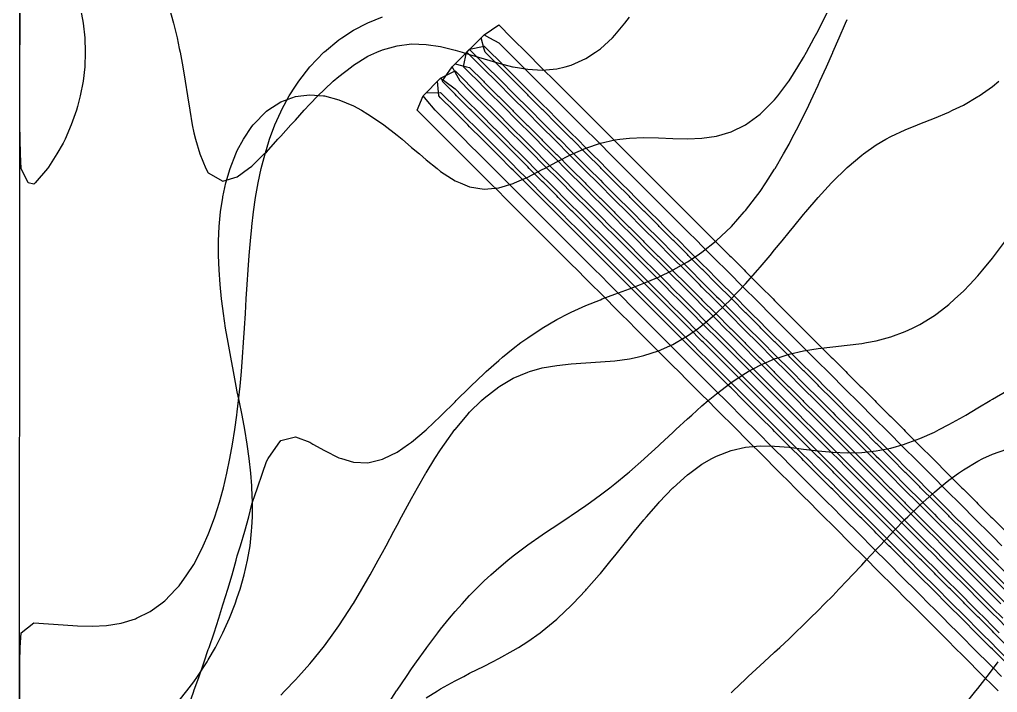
# Model space of a CAD drawing. Header units: metres. Extents: x 350990 to 353010, y 7454990 to 7457010.
# Drawn here: x 350990 to 351663, y 7456309 to 7456773 of the extents above; entities that cross this region are included whole.
import ezdxf

# ---------------------------------------------------------------- set-up
doc = ezdxf.new("R2010")
doc.units = ezdxf.units.M

msp = doc.modelspace()

# ---------------------------------------------------------------- linework, layer by layer
at = {"layer": 'DAC_RL1000'}
msp.add_polyline3d([(351665.804, 7456370, 1000), (351660, 7456375.804, 1000), (351655.804, 7456380, 1000), (351650, 7456385.804, 1000), (351645.804, 7456390, 1000), (351640, 7456395.804, 1000), (351635.804, 7456400, 1000), (351630, 7456405.804, 1000), (351625.804, 7456410, 1000), (351620, 7456415.804, 1000), (351615.804, 7456420, 1000), (351610, 7456425.804, 1000), (351605.804, 7456430, 1000), (351600, 7456435.804, 1000), (351595.804, 7456440, 1000), (351590, 7456445.804, 1000), (351585.804, 7456450, 1000), (351580, 7456455.804, 1000), (351575.804, 7456460, 1000), (351570, 7456465.804, 1000), (351565.804, 7456470, 1000), (351560, 7456475.804, 1000), (351555.804, 7456480, 1000), (351550, 7456485.804, 1000), (351545.804, 7456490, 1000), (351540, 7456495.804, 1000), (351535.804, 7456500, 1000), (351530, 7456505.804, 1000), (351525.804, 7456510, 1000), (351520, 7456515.804, 1000), (351515.804, 7456520, 1000), (351510, 7456525.804, 1000), (351505.804, 7456530, 1000), (351500, 7456535.804, 1000), (351495.804, 7456540, 1000), (351490, 7456545.804, 1000), (351485.804, 7456550, 1000), (351480, 7456555.804, 1000), (351475.804, 7456560, 1000), (351470, 7456565.804, 1000), (351465.804, 7456570, 1000), (351460, 7456575.804, 1000), (351455.804, 7456580, 1000), (351450, 7456585.804, 1000), (351445.804, 7456590, 1000), (351440, 7456595.804, 1000), (351435.804, 7456600, 1000), (351430, 7456605.804, 1000), (351425.804, 7456610, 1000), (351420, 7456615.804, 1000), (351415.804, 7456620, 1000), (351410, 7456625.804, 1000), (351405.804, 7456630, 1000), (351400, 7456635.804, 1000), (351395.804, 7456640, 1000), (351390, 7456645.804, 1000), (351385.804, 7456650, 1000), (351380, 7456655.804, 1000), (351375.804, 7456660, 1000), (351370, 7456665.804, 1000), (351365.804, 7456670, 1000), (351360, 7456675.804, 1000), (351355.804, 7456680, 1000), (351350, 7456685.804, 1000), (351345.804, 7456690, 1000), (351340, 7456695.804, 1000), (351335.804, 7456700, 1000), (351330, 7456705.804, 1000), (351325.804, 7456710, 1000), (351320, 7456715.804, 1000), (351315.804, 7456720, 1000), (351310, 7456725.804, 1000), (351305.804, 7456730, 1000), (351300, 7456735.804, 1000), (351295.804, 7456740, 1000), (351297.918, 7456750, 1000), (351300, 7456752.082, 1000), (351310, 7456754.196, 1000), (351314.196, 7456750, 1000), (351320, 7456744.196, 1000), (351324.196, 7456740, 1000), (351330, 7456734.196, 1000), (351334.196, 7456730, 1000), (351340, 7456724.196, 1000), (351344.196, 7456720, 1000), (351350, 7456714.196, 1000), (351354.196, 7456710, 1000), (351360, 7456704.196, 1000), (351364.196, 7456700, 1000), (351370, 7456694.196, 1000), (351374.196, 7456690, 1000), (351380, 7456684.196, 1000), (351384.196, 7456680, 1000), (351390, 7456674.196, 1000), (351394.196, 7456670, 1000), (351400, 7456664.196, 1000), (351404.196, 7456660, 1000), (351410, 7456654.196, 1000), (351414.196, 7456650, 1000), (351420, 7456644.196, 1000), (351424.196, 7456640, 1000), (351430, 7456634.196, 1000), (351434.196, 7456630, 1000), (351440, 7456624.196, 1000), (351444.196, 7456620, 1000), (351450, 7456614.196, 1000), (351454.196, 7456610, 1000), (351460, 7456604.196, 1000), (351464.196, 7456600, 1000), (351470, 7456594.196, 1000), (351474.196, 7456590, 1000), (351480, 7456584.196, 1000), (351484.196, 7456580, 1000), (351490, 7456574.196, 1000), (351494.196, 7456570, 1000), (351500, 7456564.196, 1000), (351504.196, 7456560, 1000), (351510, 7456554.196, 1000), (351514.196, 7456550, 1000), (351520, 7456544.196, 1000), (351524.196, 7456540, 1000), (351530, 7456534.196, 1000), (351534.196, 7456530, 1000), (351540, 7456524.196, 1000), (351544.196, 7456520, 1000), (351550, 7456514.196, 1000), (351554.196, 7456510, 1000), (351560, 7456504.196, 1000), (351564.196, 7456500, 1000), (351570, 7456494.196, 1000), (351574.196, 7456490, 1000), (351580, 7456484.196, 1000), (351584.196, 7456480, 1000), (351590, 7456474.196, 1000), (351594.196, 7456470, 1000), (351600, 7456464.196, 1000), (351604.196, 7456460, 1000), (351610, 7456454.196, 1000), (351614.196, 7456450, 1000), (351620, 7456444.196, 1000), (351624.196, 7456440, 1000), (351630, 7456434.196, 1000), (351634.196, 7456430, 1000), (351640, 7456424.196, 1000), (351644.196, 7456420, 1000), (351650, 7456414.196, 1000), (351654.196, 7456410, 1000), (351660, 7456404.196, 1000), (351664.196, 7456400, 1000)], dxfattribs=at)
at = {"layer": 'DAC_RL1100'}
msp.add_polyline3d([(351668.177, 7456380, 1100), (351660, 7456388.177, 1100), (351658.177, 7456390, 1100), (351650, 7456398.177, 1100), (351648.177, 7456400, 1100), (351640, 7456408.177, 1100), (351638.177, 7456410, 1100), (351630, 7456418.177, 1100), (351628.177, 7456420, 1100), (351620, 7456428.177, 1100), (351618.177, 7456430, 1100), (351610, 7456438.177, 1100), (351608.177, 7456440, 1100), (351600, 7456448.177, 1100), (351598.177, 7456450, 1100), (351590, 7456458.177, 1100), (351588.177, 7456460, 1100), (351580, 7456468.177, 1100), (351578.177, 7456470, 1100), (351570, 7456478.177, 1100), (351568.177, 7456480, 1100), (351560, 7456488.177, 1100), (351558.177, 7456490, 1100), (351550, 7456498.177, 1100), (351548.177, 7456500, 1100), (351540, 7456508.177, 1100), (351538.177, 7456510, 1100), (351530, 7456518.177, 1100), (351528.177, 7456520, 1100), (351520, 7456528.177, 1100), (351518.177, 7456530, 1100), (351510, 7456538.177, 1100), (351508.177, 7456540, 1100), (351500, 7456548.177, 1100), (351498.177, 7456550, 1100), (351490, 7456558.177, 1100), (351488.177, 7456560, 1100), (351480, 7456568.177, 1100), (351478.177, 7456570, 1100), (351470, 7456578.177, 1100), (351468.177, 7456580, 1100), (351460, 7456588.177, 1100), (351458.177, 7456590, 1100), (351450, 7456598.177, 1100), (351448.177, 7456600, 1100), (351440, 7456608.177, 1100), (351438.177, 7456610, 1100), (351430, 7456618.177, 1100), (351428.177, 7456620, 1100), (351420, 7456628.177, 1100), (351418.177, 7456630, 1100), (351410, 7456638.177, 1100), (351408.177, 7456640, 1100), (351400, 7456648.177, 1100), (351398.177, 7456650, 1100), (351390, 7456658.177, 1100), (351388.177, 7456660, 1100), (351380, 7456668.177, 1100), (351378.177, 7456670, 1100), (351370, 7456678.177, 1100), (351368.177, 7456680, 1100), (351360, 7456688.177, 1100), (351358.177, 7456690, 1100), (351350, 7456698.177, 1100), (351348.177, 7456700, 1100), (351340, 7456708.177, 1100), (351338.177, 7456710, 1100), (351330, 7456718.177, 1100), (351328.177, 7456720, 1100), (351320, 7456728.177, 1100), (351318.177, 7456730, 1100), (351310, 7456738.177, 1100), (351308.177, 7456740, 1100), (351300, 7456748.177, 1100), (351298.177, 7456750, 1100), (351300, 7456751.866, 1100), (351307.918, 7456760, 1100), (351310, 7456762.082, 1100), (351313.785, 7456760, 1100), (351320, 7456756.569, 1100), (351326.569, 7456750, 1100), (351330, 7456746.569, 1100), (351336.569, 7456740, 1100), (351340, 7456736.569, 1100), (351346.569, 7456730, 1100), (351350, 7456726.569, 1100), (351356.569, 7456720, 1100), (351360, 7456716.569, 1100), (351366.569, 7456710, 1100), (351370, 7456706.569, 1100), (351376.569, 7456700, 1100), (351380, 7456696.569, 1100), (351386.569, 7456690, 1100), (351390, 7456686.569, 1100), (351396.569, 7456680, 1100), (351400, 7456676.569, 1100), (351406.569, 7456670, 1100), (351410, 7456666.569, 1100), (351416.569, 7456660, 1100), (351420, 7456656.569, 1100), (351426.569, 7456650, 1100), (351430, 7456646.569, 1100), (351436.569, 7456640, 1100), (351440, 7456636.569, 1100), (351446.569, 7456630, 1100), (351450, 7456626.569, 1100), (351456.569, 7456620, 1100), (351460, 7456616.569, 1100), (351466.569, 7456610, 1100), (351470, 7456606.569, 1100), (351476.569, 7456600, 1100), (351480, 7456596.569, 1100), (351486.569, 7456590, 1100), (351490, 7456586.569, 1100), (351496.569, 7456580, 1100), (351500, 7456576.569, 1100), (351506.569, 7456570, 1100), (351510, 7456566.569, 1100), (351516.569, 7456560, 1100), (351520, 7456556.569, 1100), (351526.569, 7456550, 1100), (351530, 7456546.569, 1100), (351536.569, 7456540, 1100), (351540, 7456536.569, 1100), (351546.569, 7456530, 1100), (351550, 7456526.569, 1100), (351556.569, 7456520, 1100), (351560, 7456516.569, 1100), (351566.569, 7456510, 1100), (351570, 7456506.569, 1100), (351576.569, 7456500, 1100), (351580, 7456496.569, 1100), (351586.569, 7456490, 1100), (351590, 7456486.569, 1100), (351596.569, 7456480, 1100), (351600, 7456476.569, 1100), (351606.569, 7456470, 1100), (351610, 7456466.569, 1100), (351616.569, 7456460, 1100), (351620, 7456456.569, 1100), (351626.569, 7456450, 1100), (351630, 7456446.569, 1100), (351636.569, 7456440, 1100), (351640, 7456436.569, 1100), (351646.569, 7456430, 1100), (351650, 7456426.569, 1100), (351656.569, 7456420, 1100), (351660, 7456416.569, 1100), (351666.569, 7456410, 1100)], dxfattribs=at)
at = {"layer": 'DAC_RL1200'}
msp.add_polyline3d([(351670, 7456390.549, 1200), (351660.549, 7456400, 1200), (351660, 7456400.549, 1200), (351650.549, 7456410, 1200), (351650, 7456410.549, 1200), (351640.549, 7456420, 1200), (351640, 7456420.549, 1200), (351630.549, 7456430, 1200), (351630, 7456430.549, 1200), (351620.549, 7456440, 1200), (351620, 7456440.549, 1200), (351610.549, 7456450, 1200), (351610, 7456450.549, 1200), (351600.549, 7456460, 1200), (351600, 7456460.549, 1200), (351590.549, 7456470, 1200), (351590, 7456470.549, 1200), (351580.549, 7456480, 1200), (351580, 7456480.549, 1200), (351570.549, 7456490, 1200), (351570, 7456490.549, 1200), (351560.549, 7456500, 1200), (351560, 7456500.549, 1200), (351550.549, 7456510, 1200), (351550, 7456510.549, 1200), (351540.549, 7456520, 1200), (351540, 7456520.549, 1200), (351530.549, 7456530, 1200), (351530, 7456530.549, 1200), (351520.549, 7456540, 1200), (351520, 7456540.549, 1200), (351510.549, 7456550, 1200), (351510, 7456550.549, 1200), (351500.549, 7456560, 1200), (351500, 7456560.549, 1200), (351490.549, 7456570, 1200), (351490, 7456570.549, 1200), (351480.549, 7456580, 1200), (351480, 7456580.549, 1200), (351470.549, 7456590, 1200), (351470, 7456590.549, 1200), (351460.549, 7456600, 1200), (351460, 7456600.549, 1200), (351450.549, 7456610, 1200), (351450, 7456610.549, 1200), (351440.549, 7456620, 1200), (351440, 7456620.549, 1200), (351430.549, 7456630, 1200), (351430, 7456630.549, 1200), (351420.549, 7456640, 1200), (351420, 7456640.549, 1200), (351410.549, 7456650, 1200), (351410, 7456650.549, 1200), (351400.549, 7456660, 1200), (351400, 7456660.549, 1200), (351390.549, 7456670, 1200), (351390, 7456670.549, 1200), (351380.549, 7456680, 1200), (351380, 7456680.549, 1200), (351370.549, 7456690, 1200), (351370, 7456690.549, 1200), (351360.549, 7456700, 1200), (351360, 7456700.549, 1200), (351350.549, 7456710, 1200), (351350, 7456710.593, 1200), (351340.593, 7456720, 1200), (351340, 7456720.674, 1200), (351330.674, 7456730, 1200), (351330, 7456730.715, 1200), (351320.715, 7456740, 1200), (351320, 7456740.694, 1200), (351310.694, 7456750, 1200), (351310, 7456752.082, 1200), (351307.918, 7456760, 1200), (351310, 7456762.082, 1200), (351320, 7456768.913, 1200), (351328.913, 7456760, 1200), (351330, 7456758.821, 1200), (351338.821, 7456750, 1200), (351340, 7456748.809, 1200), (351348.809, 7456740, 1200), (351350, 7456738.886, 1200), (351358.886, 7456730, 1200), (351360, 7456728.942, 1200), (351368.942, 7456720, 1200), (351370, 7456718.942, 1200), (351378.942, 7456710, 1200), (351380, 7456708.942, 1200), (351388.942, 7456700, 1200), (351390, 7456698.942, 1200), (351398.942, 7456690, 1200), (351400, 7456688.942, 1200), (351408.942, 7456680, 1200), (351410, 7456678.942, 1200), (351418.942, 7456670, 1200), (351420, 7456668.942, 1200), (351428.942, 7456660, 1200), (351430, 7456658.942, 1200), (351438.942, 7456650, 1200), (351440, 7456648.942, 1200), (351448.942, 7456640, 1200), (351450, 7456638.942, 1200), (351458.942, 7456630, 1200), (351460, 7456628.942, 1200), (351468.942, 7456620, 1200), (351470, 7456618.942, 1200), (351478.942, 7456610, 1200), (351480, 7456608.942, 1200), (351488.942, 7456600, 1200), (351490, 7456598.942, 1200), (351498.942, 7456590, 1200), (351500, 7456588.942, 1200), (351508.942, 7456580, 1200), (351510, 7456578.942, 1200), (351518.942, 7456570, 1200), (351520, 7456568.942, 1200), (351528.942, 7456560, 1200), (351530, 7456558.942, 1200), (351538.942, 7456550, 1200), (351540, 7456548.942, 1200), (351548.942, 7456540, 1200), (351550, 7456538.942, 1200), (351558.942, 7456530, 1200), (351560, 7456528.942, 1200), (351568.942, 7456520, 1200), (351570, 7456518.942, 1200), (351578.942, 7456510, 1200), (351580, 7456508.942, 1200), (351588.942, 7456500, 1200), (351590, 7456498.942, 1200), (351598.942, 7456490, 1200), (351600, 7456488.942, 1200), (351608.942, 7456480, 1200), (351610, 7456478.942, 1200), (351618.942, 7456470, 1200), (351620, 7456468.942, 1200), (351628.942, 7456460, 1200), (351630, 7456458.942, 1200), (351638.942, 7456450, 1200), (351640, 7456448.942, 1200), (351648.942, 7456440, 1200), (351650, 7456438.942, 1200), (351658.942, 7456430, 1200), (351660, 7456428.942, 1200), (351668.942, 7456420, 1200)], dxfattribs=at)
at = {"layer": 'DAC_RL500'}
msp.add_polyline3d([(351663.94, 7456310, 500), (351660, 7456313.94, 500), (351653.94, 7456320, 500), (351650, 7456323.94, 500), (351643.94, 7456330, 500), (351640, 7456333.94, 500), (351633.94, 7456340, 500), (351630, 7456343.94, 500), (351623.94, 7456350, 500), (351620, 7456353.94, 500), (351613.94, 7456360, 500), (351610, 7456363.94, 500), (351603.94, 7456370, 500), (351600, 7456373.94, 500), (351593.94, 7456380, 500), (351590, 7456383.94, 500), (351583.94, 7456390, 500), (351580, 7456393.94, 500), (351573.94, 7456400, 500), (351570, 7456403.94, 500), (351563.94, 7456410, 500), (351560, 7456413.94, 500), (351553.94, 7456420, 500), (351550, 7456423.94, 500), (351543.94, 7456430, 500), (351540, 7456433.94, 500), (351533.94, 7456440, 500), (351530, 7456443.94, 500), (351523.94, 7456450, 500), (351520, 7456453.94, 500), (351513.94, 7456460, 500), (351510, 7456463.94, 500), (351503.94, 7456470, 500), (351500, 7456473.94, 500), (351493.94, 7456480, 500), (351490, 7456483.94, 500), (351483.94, 7456490, 500), (351480, 7456493.94, 500), (351473.94, 7456500, 500), (351470, 7456503.94, 500), (351463.94, 7456510, 500), (351460, 7456513.94, 500), (351453.94, 7456520, 500), (351450, 7456523.94, 500), (351443.94, 7456530, 500), (351440, 7456533.94, 500), (351433.94, 7456540, 500), (351430, 7456543.94, 500), (351423.94, 7456550, 500), (351420, 7456553.94, 500), (351413.94, 7456560, 500), (351410, 7456563.94, 500), (351403.94, 7456570, 500), (351400, 7456573.94, 500), (351393.94, 7456580, 500), (351390, 7456583.94, 500), (351383.94, 7456590, 500), (351380, 7456593.94, 500), (351373.94, 7456600, 500), (351370, 7456603.94, 500), (351363.94, 7456610, 500), (351360, 7456613.94, 500), (351353.94, 7456620, 500), (351350, 7456623.94, 500), (351343.94, 7456630, 500), (351340, 7456633.94, 500), (351333.94, 7456640, 500), (351330, 7456643.94, 500), (351323.94, 7456650, 500), (351320, 7456653.94, 500), (351313.94, 7456660, 500), (351310, 7456663.94, 500), (351303.94, 7456670, 500), (351300, 7456673.94, 500), (351293.94, 7456680, 500), (351290, 7456683.94, 500), (351283.94, 7456690, 500), (351280, 7456693.94, 500), (351273.94, 7456700, 500), (351270, 7456703.94, 500), (351263.94, 7456710, 500), (351267.918, 7456720, 500), (351270, 7456722.082, 500), (351280, 7456722.332, 500), (351282.332, 7456720, 500), (351290, 7456712.332, 500), (351292.332, 7456710, 500), (351300, 7456702.332, 500), (351302.332, 7456700, 500), (351310, 7456692.332, 500), (351312.332, 7456690, 500), (351320, 7456682.332, 500), (351322.332, 7456680, 500), (351330, 7456672.332, 500), (351332.332, 7456670, 500), (351340, 7456662.332, 500), (351342.332, 7456660, 500), (351350, 7456652.332, 500), (351352.332, 7456650, 500), (351360, 7456642.332, 500), (351362.332, 7456640, 500), (351370, 7456632.332, 500), (351372.332, 7456630, 500), (351380, 7456622.332, 500), (351382.332, 7456620, 500), (351390, 7456612.332, 500), (351392.332, 7456610, 500), (351400, 7456602.332, 500), (351402.332, 7456600, 500), (351410, 7456592.332, 500), (351412.332, 7456590, 500), (351420, 7456582.332, 500), (351422.332, 7456580, 500), (351430, 7456572.332, 500), (351432.332, 7456570, 500), (351440, 7456562.332, 500), (351442.332, 7456560, 500), (351450, 7456552.332, 500), (351452.332, 7456550, 500), (351460, 7456542.332, 500), (351462.332, 7456540, 500), (351470, 7456532.332, 500), (351472.332, 7456530, 500), (351480, 7456522.332, 500), (351482.332, 7456520, 500), (351490, 7456512.332, 500), (351492.332, 7456510, 500), (351500, 7456502.332, 500), (351502.332, 7456500, 500), (351510, 7456492.332, 500), (351512.332, 7456490, 500), (351520, 7456482.332, 500), (351522.332, 7456480, 500), (351530, 7456472.332, 500), (351532.332, 7456470, 500), (351540, 7456462.332, 500), (351542.332, 7456460, 500), (351550, 7456452.332, 500), (351552.332, 7456450, 500), (351560, 7456442.332, 500), (351562.332, 7456440, 500), (351570, 7456432.332, 500), (351572.332, 7456430, 500), (351580, 7456422.332, 500), (351582.332, 7456420, 500), (351590, 7456412.332, 500), (351592.332, 7456410, 500), (351600, 7456402.332, 500), (351602.332, 7456400, 500), (351610, 7456392.332, 500), (351612.332, 7456390, 500), (351620, 7456382.332, 500), (351622.332, 7456380, 500), (351630, 7456372.332, 500), (351632.332, 7456370, 500), (351640, 7456362.332, 500), (351642.332, 7456360, 500), (351650, 7456352.332, 500), (351652.332, 7456350, 500), (351660, 7456342.332, 500), (351662.332, 7456340, 500), (351670, 7456332.332, 500)], dxfattribs=at)
at = {"layer": 'DAC_RL600'}
msp.add_polyline3d([(351666.313, 7456320, 600), (351660, 7456326.313, 600), (351656.313, 7456330, 600), (351650, 7456336.313, 600), (351646.313, 7456340, 600), (351640, 7456346.313, 600), (351636.313, 7456350, 600), (351630, 7456356.313, 600), (351626.313, 7456360, 600), (351620, 7456366.313, 600), (351616.313, 7456370, 600), (351610, 7456376.313, 600), (351606.313, 7456380, 600), (351600, 7456386.313, 600), (351596.313, 7456390, 600), (351590, 7456396.313, 600), (351586.313, 7456400, 600), (351580, 7456406.313, 600), (351576.313, 7456410, 600), (351570, 7456416.313, 600), (351566.313, 7456420, 600), (351560, 7456426.313, 600), (351556.313, 7456430, 600), (351550, 7456436.313, 600), (351546.313, 7456440, 600), (351540, 7456446.313, 600), (351536.313, 7456450, 600), (351530, 7456456.313, 600), (351526.313, 7456460, 600), (351520, 7456466.313, 600), (351516.313, 7456470, 600), (351510, 7456476.313, 600), (351506.313, 7456480, 600), (351500, 7456486.313, 600), (351496.313, 7456490, 600), (351490, 7456496.313, 600), (351486.313, 7456500, 600), (351480, 7456506.313, 600), (351476.313, 7456510, 600), (351470, 7456516.313, 600), (351466.313, 7456520, 600), (351460, 7456526.313, 600), (351456.313, 7456530, 600), (351450, 7456536.313, 600), (351446.313, 7456540, 600), (351440, 7456546.313, 600), (351436.313, 7456550, 600), (351430, 7456556.313, 600), (351426.313, 7456560, 600), (351420, 7456566.313, 600), (351416.313, 7456570, 600), (351410, 7456576.313, 600), (351406.313, 7456580, 600), (351400, 7456586.313, 600), (351396.313, 7456590, 600), (351390, 7456596.313, 600), (351386.313, 7456600, 600), (351380, 7456606.313, 600), (351376.313, 7456610, 600), (351370, 7456616.313, 600), (351366.313, 7456620, 600), (351360, 7456626.313, 600), (351356.313, 7456630, 600), (351350, 7456636.313, 600), (351346.313, 7456640, 600), (351340, 7456646.313, 600), (351336.313, 7456650, 600), (351330, 7456656.313, 600), (351326.313, 7456660, 600), (351320, 7456666.313, 600), (351316.313, 7456670, 600), (351310, 7456676.313, 600), (351306.313, 7456680, 600), (351300, 7456686.313, 600), (351296.313, 7456690, 600), (351290, 7456696.313, 600), (351286.313, 7456700, 600), (351280, 7456706.313, 600), (351276.313, 7456710, 600), (351270, 7456717.513, 600), (351267.918, 7456720, 600), (351270, 7456722.082, 600), (351277.918, 7456730, 600), (351280, 7456732.082, 600), (351282.83, 7456730, 600), (351290, 7456724.705, 600), (351294.705, 7456720, 600), (351300, 7456714.705, 600), (351304.705, 7456710, 600), (351310, 7456704.705, 600), (351314.705, 7456700, 600), (351320, 7456694.705, 600), (351324.705, 7456690, 600), (351330, 7456684.705, 600), (351334.705, 7456680, 600), (351340, 7456674.705, 600), (351344.705, 7456670, 600), (351350, 7456664.705, 600), (351354.705, 7456660, 600), (351360, 7456654.705, 600), (351364.705, 7456650, 600), (351370, 7456644.705, 600), (351374.705, 7456640, 600), (351380, 7456634.705, 600), (351384.705, 7456630, 600), (351390, 7456624.705, 600), (351394.705, 7456620, 600), (351400, 7456614.705, 600), (351404.705, 7456610, 600), (351410, 7456604.705, 600), (351414.705, 7456600, 600), (351420, 7456594.705, 600), (351424.705, 7456590, 600), (351430, 7456584.705, 600), (351434.705, 7456580, 600), (351440, 7456574.705, 600), (351444.705, 7456570, 600), (351450, 7456564.705, 600), (351454.705, 7456560, 600), (351460, 7456554.705, 600), (351464.705, 7456550, 600), (351470, 7456544.705, 600), (351474.705, 7456540, 600), (351480, 7456534.705, 600), (351484.705, 7456530, 600), (351490, 7456524.705, 600), (351494.705, 7456520, 600), (351500, 7456514.705, 600), (351504.705, 7456510, 600), (351510, 7456504.705, 600), (351514.705, 7456500, 600), (351520, 7456494.705, 600), (351524.705, 7456490, 600), (351530, 7456484.705, 600), (351534.705, 7456480, 600), (351540, 7456474.705, 600), (351544.705, 7456470, 600), (351550, 7456464.705, 600), (351554.705, 7456460, 600), (351560, 7456454.705, 600), (351564.705, 7456450, 600), (351570, 7456444.705, 600), (351574.705, 7456440, 600), (351580, 7456434.705, 600), (351584.705, 7456430, 600), (351590, 7456424.705, 600), (351594.705, 7456420, 600), (351600, 7456414.705, 600), (351604.705, 7456410, 600), (351610, 7456404.705, 600), (351614.705, 7456400, 600), (351620, 7456394.705, 600), (351624.705, 7456390, 600), (351630, 7456384.705, 600), (351634.705, 7456380, 600), (351640, 7456374.705, 600), (351644.705, 7456370, 600), (351650, 7456364.705, 600), (351654.705, 7456360, 600), (351660, 7456354.705, 600), (351664.705, 7456350, 600)], dxfattribs=at)
at = {"layer": 'DAC_RL700'}
msp.add_polyline3d([(351668.686, 7456330, 700), (351660, 7456338.686, 700), (351658.686, 7456340, 700), (351650, 7456348.686, 700), (351648.686, 7456350, 700), (351640, 7456358.686, 700), (351638.686, 7456360, 700), (351630, 7456368.686, 700), (351628.686, 7456370, 700), (351620, 7456378.686, 700), (351618.686, 7456380, 700), (351610, 7456388.686, 700), (351608.686, 7456390, 700), (351600, 7456398.686, 700), (351598.686, 7456400, 700), (351590, 7456408.686, 700), (351588.686, 7456410, 700), (351580, 7456418.686, 700), (351578.686, 7456420, 700), (351570, 7456428.686, 700), (351568.686, 7456430, 700), (351560, 7456438.686, 700), (351558.686, 7456440, 700), (351550, 7456448.686, 700), (351548.686, 7456450, 700), (351540, 7456458.686, 700), (351538.686, 7456460, 700), (351530, 7456468.686, 700), (351528.686, 7456470, 700), (351520, 7456478.686, 700), (351518.686, 7456480, 700), (351510, 7456488.686, 700), (351508.686, 7456490, 700), (351500, 7456498.686, 700), (351498.686, 7456500, 700), (351490, 7456508.686, 700), (351488.686, 7456510, 700), (351480, 7456518.686, 700), (351478.686, 7456520, 700), (351470, 7456528.686, 700), (351468.686, 7456530, 700), (351460, 7456538.686, 700), (351458.686, 7456540, 700), (351450, 7456548.686, 700), (351448.686, 7456550, 700), (351440, 7456558.686, 700), (351438.686, 7456560, 700), (351430, 7456568.686, 700), (351428.686, 7456570, 700), (351420, 7456578.686, 700), (351418.686, 7456580, 700), (351410, 7456588.686, 700), (351408.686, 7456590, 700), (351400, 7456598.686, 700), (351398.686, 7456600, 700), (351390, 7456608.686, 700), (351388.686, 7456610, 700), (351380, 7456618.686, 700), (351378.686, 7456620, 700), (351370, 7456628.686, 700), (351368.686, 7456630, 700), (351360, 7456638.686, 700), (351358.686, 7456640, 700), (351350, 7456648.686, 700), (351348.686, 7456650, 700), (351340, 7456658.686, 700), (351338.686, 7456660, 700), (351330, 7456668.686, 700), (351328.686, 7456670, 700), (351320, 7456678.686, 700), (351318.686, 7456680, 700), (351310, 7456688.686, 700), (351308.686, 7456690, 700), (351300, 7456698.686, 700), (351298.686, 7456700, 700), (351290, 7456708.686, 700), (351288.686, 7456710, 700), (351280, 7456718.686, 700), (351278.686, 7456720, 700), (351277.918, 7456730, 700), (351280, 7456732.082, 700), (351290, 7456737.078, 700), (351297.078, 7456730, 700), (351300, 7456727.078, 700), (351307.078, 7456720, 700), (351310, 7456717.078, 700), (351317.078, 7456710, 700), (351320, 7456707.078, 700), (351327.078, 7456700, 700), (351330, 7456697.078, 700), (351337.078, 7456690, 700), (351340, 7456687.078, 700), (351347.078, 7456680, 700), (351350, 7456677.078, 700), (351357.078, 7456670, 700), (351360, 7456667.078, 700), (351367.078, 7456660, 700), (351370, 7456657.078, 700), (351377.078, 7456650, 700), (351380, 7456647.078, 700), (351387.078, 7456640, 700), (351390, 7456637.078, 700), (351397.078, 7456630, 700), (351400, 7456627.078, 700), (351407.078, 7456620, 700), (351410, 7456617.078, 700), (351417.078, 7456610, 700), (351420, 7456607.078, 700), (351427.078, 7456600, 700), (351430, 7456597.078, 700), (351437.078, 7456590, 700), (351440, 7456587.078, 700), (351447.078, 7456580, 700), (351450, 7456577.078, 700), (351457.078, 7456570, 700), (351460, 7456567.078, 700), (351467.078, 7456560, 700), (351470, 7456557.078, 700), (351477.078, 7456550, 700), (351480, 7456547.078, 700), (351487.078, 7456540, 700), (351490, 7456537.078, 700), (351497.078, 7456530, 700), (351500, 7456527.078, 700), (351507.078, 7456520, 700), (351510, 7456517.078, 700), (351517.078, 7456510, 700), (351520, 7456507.078, 700), (351527.078, 7456500, 700), (351530, 7456497.078, 700), (351537.078, 7456490, 700), (351540, 7456487.078, 700), (351547.078, 7456480, 700), (351550, 7456477.078, 700), (351557.078, 7456470, 700), (351560, 7456467.078, 700), (351567.078, 7456460, 700), (351570, 7456457.078, 700), (351577.078, 7456450, 700), (351580, 7456447.078, 700), (351587.078, 7456440, 700), (351590, 7456437.078, 700), (351597.078, 7456430, 700), (351600, 7456427.078, 700), (351607.078, 7456420, 700), (351610, 7456417.078, 700), (351617.078, 7456410, 700), (351620, 7456407.078, 700), (351627.078, 7456400, 700), (351630, 7456397.078, 700), (351637.078, 7456390, 700), (351640, 7456387.078, 700), (351647.078, 7456380, 700), (351650, 7456377.078, 700), (351657.078, 7456370, 700), (351660, 7456367.078, 700), (351667.078, 7456360, 700)], dxfattribs=at)
at = {"layer": 'DAC_RL800'}
msp.add_polyline3d([(351670, 7456341.058, 800), (351661.058, 7456350, 800), (351660, 7456351.058, 800), (351651.058, 7456360, 800), (351650, 7456361.058, 800), (351641.058, 7456370, 800), (351640, 7456371.058, 800), (351631.058, 7456380, 800), (351630, 7456381.058, 800), (351621.058, 7456390, 800), (351620, 7456391.058, 800), (351611.058, 7456400, 800), (351610, 7456401.058, 800), (351601.058, 7456410, 800), (351600, 7456411.058, 800), (351591.058, 7456420, 800), (351590, 7456421.058, 800), (351581.058, 7456430, 800), (351580, 7456431.058, 800), (351571.058, 7456440, 800), (351570, 7456441.058, 800), (351561.058, 7456450, 800), (351560, 7456451.058, 800), (351551.058, 7456460, 800), (351550, 7456461.058, 800), (351541.058, 7456470, 800), (351540, 7456471.058, 800), (351531.058, 7456480, 800), (351530, 7456481.058, 800), (351521.058, 7456490, 800), (351520, 7456491.058, 800), (351511.058, 7456500, 800), (351510, 7456501.058, 800), (351501.058, 7456510, 800), (351500, 7456511.058, 800), (351491.058, 7456520, 800), (351490, 7456521.058, 800), (351481.058, 7456530, 800), (351480, 7456531.058, 800), (351471.058, 7456540, 800), (351470, 7456541.058, 800), (351461.058, 7456550, 800), (351460, 7456551.058, 800), (351451.058, 7456560, 800), (351450, 7456561.058, 800), (351441.058, 7456570, 800), (351440, 7456571.058, 800), (351431.058, 7456580, 800), (351430, 7456581.058, 800), (351421.058, 7456590, 800), (351420, 7456591.058, 800), (351411.058, 7456600, 800), (351410, 7456601.058, 800), (351401.058, 7456610, 800), (351400, 7456611.058, 800), (351391.058, 7456620, 800), (351390, 7456621.058, 800), (351381.058, 7456630, 800), (351380, 7456631.058, 800), (351371.058, 7456640, 800), (351370, 7456641.058, 800), (351361.058, 7456650, 800), (351360, 7456651.058, 800), (351351.058, 7456660, 800), (351350, 7456661.058, 800), (351341.058, 7456670, 800), (351340, 7456671.058, 800), (351331.058, 7456680, 800), (351330, 7456681.058, 800), (351321.058, 7456690, 800), (351320, 7456691.058, 800), (351311.058, 7456700, 800), (351310, 7456701.058, 800), (351301.058, 7456710, 800), (351300, 7456711.058, 800), (351291.058, 7456720, 800), (351290, 7456721.058, 800), (351281.058, 7456730, 800), (351287.918, 7456740, 800), (351290, 7456742.082, 800), (351297.918, 7456740, 800), (351300, 7456739.451, 800), (351309.451, 7456730, 800), (351310, 7456729.451, 800), (351319.451, 7456720, 800), (351320, 7456719.451, 800), (351329.451, 7456710, 800), (351330, 7456709.451, 800), (351339.451, 7456700, 800), (351340, 7456699.451, 800), (351349.451, 7456690, 800), (351350, 7456689.451, 800), (351359.451, 7456680, 800), (351360, 7456679.451, 800), (351369.451, 7456670, 800), (351370, 7456669.451, 800), (351379.451, 7456660, 800), (351380, 7456659.451, 800), (351389.451, 7456650, 800), (351390, 7456649.451, 800), (351399.451, 7456640, 800), (351400, 7456639.451, 800), (351409.451, 7456630, 800), (351410, 7456629.451, 800), (351419.451, 7456620, 800), (351420, 7456619.451, 800), (351429.451, 7456610, 800), (351430, 7456609.451, 800), (351439.451, 7456600, 800), (351440, 7456599.451, 800), (351449.451, 7456590, 800), (351450, 7456589.451, 800), (351459.451, 7456580, 800), (351460, 7456579.451, 800), (351469.451, 7456570, 800), (351470, 7456569.451, 800), (351479.451, 7456560, 800), (351480, 7456559.451, 800), (351489.451, 7456550, 800), (351490, 7456549.451, 800), (351499.451, 7456540, 800), (351500, 7456539.451, 800), (351509.451, 7456530, 800), (351510, 7456529.451, 800), (351519.451, 7456520, 800), (351520, 7456519.451, 800), (351529.451, 7456510, 800), (351530, 7456509.451, 800), (351539.451, 7456500, 800), (351540, 7456499.451, 800), (351549.451, 7456490, 800), (351550, 7456489.451, 800), (351559.451, 7456480, 800), (351560, 7456479.451, 800), (351569.451, 7456470, 800), (351570, 7456469.451, 800), (351579.451, 7456460, 800), (351580, 7456459.451, 800), (351589.451, 7456450, 800), (351590, 7456449.451, 800), (351599.451, 7456440, 800), (351600, 7456439.451, 800), (351609.451, 7456430, 800), (351610, 7456429.451, 800), (351619.451, 7456420, 800), (351620, 7456419.451, 800), (351629.451, 7456410, 800), (351630, 7456409.451, 800), (351639.451, 7456400, 800), (351640, 7456399.451, 800), (351649.451, 7456390, 800), (351650, 7456389.451, 800), (351659.451, 7456380, 800), (351660, 7456379.451, 800), (351669.451, 7456370, 800)], dxfattribs=at)
at = {"layer": 'DAC_RL900'}
msp.add_polyline3d([(351670, 7456353.431, 900), (351663.431, 7456360, 900), (351660, 7456363.431, 900), (351653.431, 7456370, 900), (351650, 7456373.431, 900), (351643.431, 7456380, 900), (351640, 7456383.431, 900), (351633.431, 7456390, 900), (351630, 7456393.431, 900), (351623.431, 7456400, 900), (351620, 7456403.431, 900), (351613.431, 7456410, 900), (351610, 7456413.431, 900), (351603.431, 7456420, 900), (351600, 7456423.431, 900), (351593.431, 7456430, 900), (351590, 7456433.431, 900), (351583.431, 7456440, 900), (351580, 7456443.431, 900), (351573.431, 7456450, 900), (351570, 7456453.431, 900), (351563.431, 7456460, 900), (351560, 7456463.431, 900), (351553.431, 7456470, 900), (351550, 7456473.431, 900), (351543.431, 7456480, 900), (351540, 7456483.431, 900), (351533.431, 7456490, 900), (351530, 7456493.431, 900), (351523.431, 7456500, 900), (351520, 7456503.431, 900), (351513.431, 7456510, 900), (351510, 7456513.431, 900), (351503.431, 7456520, 900), (351500, 7456523.431, 900), (351493.431, 7456530, 900), (351490, 7456533.431, 900), (351483.431, 7456540, 900), (351480, 7456543.431, 900), (351473.431, 7456550, 900), (351470, 7456553.431, 900), (351463.431, 7456560, 900), (351460, 7456563.431, 900), (351453.431, 7456570, 900), (351450, 7456573.431, 900), (351443.431, 7456580, 900), (351440, 7456583.431, 900), (351433.431, 7456590, 900), (351430, 7456593.431, 900), (351423.431, 7456600, 900), (351420, 7456603.431, 900), (351413.431, 7456610, 900), (351410, 7456613.431, 900), (351403.431, 7456620, 900), (351400, 7456623.431, 900), (351393.431, 7456630, 900), (351390, 7456633.431, 900), (351383.431, 7456640, 900), (351380, 7456643.431, 900), (351373.431, 7456650, 900), (351370, 7456653.431, 900), (351363.431, 7456660, 900), (351360, 7456663.431, 900), (351353.431, 7456670, 900), (351350, 7456673.431, 900), (351343.431, 7456680, 900), (351340, 7456683.431, 900), (351333.431, 7456690, 900), (351330, 7456693.431, 900), (351323.431, 7456700, 900), (351320, 7456703.431, 900), (351313.431, 7456710, 900), (351310, 7456713.431, 900), (351303.431, 7456720, 900), (351300, 7456723.431, 900), (351293.431, 7456730, 900), (351290, 7456736.215, 900), (351287.918, 7456740, 900), (351290, 7456742.082, 900), (351298.134, 7456750, 900), (351300, 7456751.823, 900), (351301.823, 7456750, 900), (351310, 7456741.823, 900), (351311.823, 7456740, 900), (351320, 7456731.823, 900), (351321.823, 7456730, 900), (351330, 7456721.823, 900), (351331.823, 7456720, 900), (351340, 7456711.823, 900), (351341.823, 7456710, 900), (351350, 7456701.823, 900), (351351.823, 7456700, 900), (351360, 7456691.823, 900), (351361.823, 7456690, 900), (351370, 7456681.823, 900), (351371.823, 7456680, 900), (351380, 7456671.823, 900), (351381.823, 7456670, 900), (351390, 7456661.823, 900), (351391.823, 7456660, 900), (351400, 7456651.823, 900), (351401.823, 7456650, 900), (351410, 7456641.823, 900), (351411.823, 7456640, 900), (351420, 7456631.823, 900), (351421.823, 7456630, 900), (351430, 7456621.823, 900), (351431.823, 7456620, 900), (351440, 7456611.823, 900), (351441.823, 7456610, 900), (351450, 7456601.823, 900), (351451.823, 7456600, 900), (351460, 7456591.823, 900), (351461.823, 7456590, 900), (351470, 7456581.823, 900), (351471.823, 7456580, 900), (351480, 7456571.823, 900), (351481.823, 7456570, 900), (351490, 7456561.823, 900), (351491.823, 7456560, 900), (351500, 7456551.823, 900), (351501.823, 7456550, 900), (351510, 7456541.823, 900), (351511.823, 7456540, 900), (351520, 7456531.823, 900), (351521.823, 7456530, 900), (351530, 7456521.823, 900), (351531.823, 7456520, 900), (351540, 7456511.823, 900), (351541.823, 7456510, 900), (351550, 7456501.823, 900), (351551.823, 7456500, 900), (351560, 7456491.823, 900), (351561.823, 7456490, 900), (351570, 7456481.823, 900), (351571.823, 7456480, 900), (351580, 7456471.823, 900), (351581.823, 7456470, 900), (351590, 7456461.823, 900), (351591.823, 7456460, 900), (351600, 7456451.823, 900), (351601.823, 7456450, 900), (351610, 7456441.823, 900), (351611.823, 7456440, 900), (351620, 7456431.823, 900), (351621.823, 7456430, 900), (351630, 7456421.823, 900), (351631.823, 7456420, 900), (351640, 7456411.823, 900), (351641.823, 7456410, 900), (351650, 7456401.823, 900), (351651.823, 7456400, 900), (351660, 7456391.823, 900), (351661.823, 7456390, 900), (351670, 7456381.823, 900)], dxfattribs=at)
at = {"layer": 'PHY_RL900'}
msp.add_polyline3d([(351640.485, 7456300, 900), (351648.579, 7456310, 900), (351650, 7456311.753, 900), (351656.383, 7456320, 900), (351660, 7456324.689, 900), (351663.871, 7456330, 900)], dxfattribs=at)
at = {"layer": 'PRO_RL1000'}
msp.add_polyline3d([(351243.254, 7456300, 1000), (351249.736, 7456310, 1000), (351250, 7456310.403, 1000), (351256.481, 7456320, 1000), (351260, 7456325.201, 1000), (351263.418, 7456330, 1000), (351270, 7456339.259, 1000), (351270.564, 7456340, 1000), (351278.168, 7456350, 1000), (351280, 7456352.42, 1000), (351286.242, 7456360, 1000), (351290, 7456364.599, 1000), (351294.872, 7456370, 1000), (351300, 7456375.736, 1000), (351304.253, 7456380, 1000), (351310, 7456385.819, 1000), (351314.629, 7456390, 1000), (351320, 7456394.9, 1000), (351326.244, 7456400, 1000), (351330, 7456403.097, 1000), (351339.23, 7456410, 1000), (351340, 7456410.582, 1000), (351350, 7456417.544, 1000), (351353.688, 7456420, 1000), (351360, 7456424.239, 1000), (351368.637, 7456430, 1000), (351370, 7456430.915, 1000), (351380, 7456437.761, 1000), (351383.113, 7456440, 1000), (351390, 7456444.977, 1000), (351396.521, 7456450, 1000), (351400, 7456452.69, 1000), (351408.863, 7456460, 1000), (351410, 7456460.941, 1000), (351420, 7456469.682, 1000), (351420.348, 7456470, 1000), (351430, 7456478.795, 1000), (351431.292, 7456480, 1000), (351440, 7456488.108, 1000), (351442.037, 7456490, 1000), (351450, 7456497.385, 1000), (351452.909, 7456500, 1000), (351460, 7456506.362, 1000), (351464.318, 7456510, 1000), (351470, 7456514.775, 1000), (351476.867, 7456520, 1000), (351480, 7456522.379, 1000), (351490, 7456528.972, 1000), (351491.87, 7456530, 1000), (351500, 7456534.443, 1000), (351510, 7456538.744, 1000), (351513.889, 7456540, 1000), (351520, 7456541.958, 1000), (351530, 7456544.24, 1000), (351540, 7456545.824, 1000), (351550, 7456547.003, 1000), (351560, 7456548.093, 1000), (351570, 7456549.409, 1000), (351573.181, 7456550, 1000), (351580, 7456551.255, 1000), (351590, 7456553.891, 1000), (351600, 7456557.539, 1000), (351605.066, 7456560, 1000), (351610, 7456562.395, 1000), (351620, 7456568.594, 1000), (351621.848, 7456570, 1000), (351630, 7456576.242, 1000), (351634.138, 7456580, 1000), (351640, 7456585.382, 1000), (351644.38, 7456590, 1000), (351650, 7456596.014, 1000), (351653.342, 7456600, 1000), (351660, 7456608.081, 1000), (351661.459, 7456610, 1000), (351668.922, 7456620, 1000)], dxfattribs=at)
at = {"layer": 'PRO_RL1100'}
msp.add_polyline3d([(351270, 7456305.121, 1100), (351277.825, 7456310, 1100), (351280, 7456311.357, 1100), (351290, 7456316.923, 1100), (351295.955, 7456320, 1100), (351300, 7456322.106, 1100), (351310, 7456327.103, 1100), (351315.687, 7456330, 1100), (351320, 7456332.225, 1100), (351330, 7456337.738, 1100), (351333.692, 7456340, 1100), (351340, 7456343.926, 1100), (351348.5, 7456350, 1100), (351350, 7456351.089, 1100), (351360, 7456359.35, 1100), (351360.697, 7456360, 1100), (351370, 7456368.795, 1100), (351371.149, 7456370, 1100), (351380, 7456379.405, 1100), (351380.518, 7456380, 1100), (351389.174, 7456390, 1100), (351390, 7456390.963, 1100), (351397.428, 7456400, 1100), (351400, 7456403.15, 1100), (351405.513, 7456410, 1100), (351410, 7456415.589, 1100), (351413.602, 7456420, 1100), (351420, 7456427.816, 1100), (351421.881, 7456430, 1100), (351430, 7456439.359, 1100), (351430.607, 7456440, 1100), (351440, 7456449.792, 1100), (351440.228, 7456450, 1100), (351450, 7456458.779, 1100), (351451.638, 7456460, 1100), (351460, 7456466.113, 1100), (351466.892, 7456470, 1100), (351470, 7456471.716, 1100), (351480, 7456475.572, 1100), (351490, 7456477.854, 1100), (351500, 7456478.781, 1100), (351510, 7456478.651, 1100), (351520, 7456477.81, 1100), (351530, 7456476.608, 1100), (351540, 7456475.379, 1100), (351550, 7456474.419, 1100), (351560, 7456473.971, 1100), (351570, 7456474.22, 1100), (351580, 7456475.295, 1100), (351590, 7456477.265, 1100), (351599.498, 7456480, 1100), (351600, 7456480.143, 1100), (351610, 7456483.853, 1100), (351620, 7456488.344, 1100), (351623.235, 7456490, 1100), (351630, 7456493.464, 1100), (351640, 7456499.061, 1100), (351641.61, 7456500, 1100), (351650, 7456504.943, 1100), (351658.492, 7456510, 1100), (351660, 7456510.913, 1100), (351670, 7456516.767, 1100)], dxfattribs=at)
at = {"layer": 'PRO_RL1200'}
msp.add_polyline3d([(351480, 7456308.579, 1200), (351481.432, 7456310, 1200), (351490, 7456318.181, 1200), (351491.9, 7456320, 1200), (351500, 7456327.44, 1200), (351502.705, 7456330, 1200), (351510, 7456336.61, 1200), (351513.547, 7456340, 1200), (351520, 7456345.899, 1200), (351524.185, 7456350, 1200), (351530, 7456355.449, 1200), (351534.496, 7456360, 1200), (351540, 7456365.333, 1200), (351544.464, 7456370, 1200), (351550, 7456375.553, 1200), (351554.141, 7456380, 1200), (351560, 7456386.052, 1200), (351563.617, 7456390, 1200), (351570, 7456396.724, 1200), (351572.993, 7456400, 1200), (351580, 7456407.427, 1200), (351582.384, 7456410, 1200), (351590, 7456417.992, 1200), (351591.923, 7456420, 1200), (351600, 7456428.235, 1200), (351601.784, 7456430, 1200), (351610, 7456437.969, 1200), (351612.221, 7456440, 1200), (351620, 7456447.009, 1200), (351623.633, 7456450, 1200), (351630, 7456455.186, 1200), (351636.704, 7456460, 1200), (351640, 7456462.353, 1200), (351650, 7456468.362, 1200), (351653.445, 7456470, 1200), (351660, 7456473.117, 1200), (351670, 7456476.594, 1200)], dxfattribs=at)
at = {"layer": 'PRO_RL500'}
for points in [[(350990.058, 7456300, 500), (350990.06, 7456310, 500), (350990.061, 7456320, 500), (350990.063, 7456330, 500), (350990.064, 7456340, 500), (350990.066, 7456350, 500), (350990.069, 7456360, 500), (350990.071, 7456370, 500), (350990.074, 7456380, 500), (350990.077, 7456390, 500), (350990.081, 7456400, 500), (350990.084, 7456410, 500), (350990.089, 7456420, 500), (350990.094, 7456430, 500), (350990.099, 7456440, 500), (350990.105, 7456450, 500), (350990.112, 7456460, 500), (350990.119, 7456470, 500), (350990.127, 7456480, 500), (350990.137, 7456490, 500), (350990.147, 7456500, 500), (350990.157, 7456510, 500), (350990.169, 7456520, 500), (350990.182, 7456530, 500), (350990.195, 7456540, 500), (350990.209, 7456550, 500), (350990.222, 7456560, 500), (350990.236, 7456570, 500), (350990.249, 7456580, 500), (350990.26, 7456590, 500), (350990.27, 7456600, 500), (350990.278, 7456610, 500), (350990.284, 7456620, 500), (350990.288, 7456630, 500), (350990.29, 7456640, 500), (350990.29, 7456650, 500), (350990.29, 7456660, 500), (350990.289, 7456670, 500), (350990.288, 7456680, 500), (350990.288, 7456690, 500), (350990.289, 7456700, 500), (350990.293, 7456710, 500), (350990.299, 7456720, 500), (350990.31, 7456730, 500), (350990.327, 7456740, 500), (350990.353, 7456750, 500), (350990.394, 7456760, 500), (350990.461, 7456770, 500), (350990.581, 7456780, 500)], [(351093.297, 7456780, 500), (351096.09, 7456770, 500), (351098.478, 7456760, 500), (351100, 7456752.542, 500), (351100.559, 7456750, 500), (351102.46, 7456740, 500), (351104.179, 7456730, 500), (351105.79, 7456720, 500), (351107.373, 7456710, 500), (351109.025, 7456700, 500), (351110, 7456694.508, 500), (351111.113, 7456690, 500), (351114.102, 7456680, 500), (351118.275, 7456670, 500), (351120, 7456666.861, 500), (351130, 7456661.19, 500), (351140, 7456664.191, 500), (351147.632, 7456670, 500), (351150, 7456671.525, 500), (351158.54, 7456680, 500), (351160, 7456681.252, 500), (351167.838, 7456690, 500), (351170, 7456692.127, 500), (351176.814, 7456700, 500), (351180, 7456703.304, 500), (351185.937, 7456710, 500), (351190, 7456714.187, 500), (351195.549, 7456720, 500), (351200, 7456724.33, 500), (351206.123, 7456730, 500), (351210, 7456733.387, 500), (351218.551, 7456740, 500), (351220, 7456741.073, 500), (351230, 7456747.245, 500), (351236.118, 7456750, 500), (351240, 7456751.716, 500), (351250, 7456754.518, 500), (351260, 7456755.672, 500), (351270, 7456755.372, 500), (351280, 7456753.868, 500), (351290, 7456751.449, 500), (351294.773, 7456750, 500), (351300, 7456748.508, 500), (351310, 7456745.399, 500), (351320, 7456742.406, 500), (351329.522, 7456740, 500), (351330, 7456739.884, 500), (351340, 7456738.251, 500), (351350, 7456737.722, 500), (351360, 7456738.586, 500), (351365.691, 7456740, 500), (351370, 7456741.144, 500), (351380, 7456745.697, 500), (351386.576, 7456750, 500), (351390, 7456752.43, 500), (351398.267, 7456760, 500), (351400, 7456761.74, 500), (351406.875, 7456770, 500), (351410, 7456774.16, 500)]]:
    msp.add_polyline3d(points, dxfattribs=at)
at = {"layer": 'PRO_RL600'}
for points in [[(351032.13, 7456780, 600), (351033.933, 7456770, 600), (351034.991, 7456760, 600), (351035.314, 7456750, 600), (351034.907, 7456740, 600), (351033.773, 7456730, 600), (351031.908, 7456720, 600), (351030, 7456712.614, 600), (351029.249, 7456710, 600), (351025.668, 7456700, 600), (351021.361, 7456690, 600), (351020, 7456687.243, 600), (351015.831, 7456680, 600), (351010, 7456670.853, 600), (351009.312, 7456670, 600), (351000.747, 7456660, 600), (351000, 7456659.165, 600), (350995.984, 7456660, 600), (350991.07, 7456670, 600), (350990.605, 7456680, 600), (350990.433, 7456690, 600), (350990.345, 7456700, 600), (350990.294, 7456710, 600), (350990.263, 7456720, 600), (350990.243, 7456730, 600), (350990.232, 7456740, 600), (350990.229, 7456750, 600), (350990.232, 7456760, 600), (350990.242, 7456770, 600), (350990.264, 7456780, 600)], [(350990.14, 7456300, 600), (350990.17, 7456310, 600), (350990.217, 7456320, 600), (350990.298, 7456330, 600), (350990.472, 7456340, 600), (350991.102, 7456350, 600), (351000, 7456356.851, 600), (351010, 7456356.245, 600), (351020, 7456355.489, 600), (351030, 7456354.854, 600), (351040, 7456354.636, 600), (351050, 7456355.15, 600), (351060, 7456356.733, 600), (351070, 7456359.747, 600), (351070.534, 7456360, 600), (351080, 7456364.7, 600), (351087.349, 7456370, 600), (351090, 7456372.029, 600), (351097.752, 7456380, 600), (351100, 7456382.488, 600), (351105.362, 7456390, 600), (351110, 7456397.102, 600), (351111.57, 7456400, 600), (351116.549, 7456410, 600), (351120, 7456417.673, 600), (351120.907, 7456420, 600), (351124.471, 7456430, 600), (351127.659, 7456440, 600), (351130, 7456448.196, 600), (351130.465, 7456450, 600), (351132.791, 7456460, 600), (351134.854, 7456470, 600), (351136.679, 7456480, 600), (351138.29, 7456490, 600), (351139.709, 7456500, 600), (351140, 7456502.329, 600), (351140.899, 7456510, 600), (351141.926, 7456520, 600), (351142.828, 7456530, 600), (351143.626, 7456540, 600), (351144.339, 7456550, 600), (351144.989, 7456560, 600), (351145.599, 7456570, 600), (351146.195, 7456580, 600), (351146.803, 7456590, 600), (351147.454, 7456600, 600), (351148.185, 7456610, 600), (351149.033, 7456620, 600), (351150, 7456629.54, 600), (351150.045, 7456630, 600), (351151.196, 7456640, 600), (351152.6, 7456650, 600), (351154.326, 7456660, 600), (351156.454, 7456670, 600), (351159.08, 7456680, 600), (351160, 7456682.953, 600), (351162.19, 7456690, 600), (351165.925, 7456700, 600), (351170, 7456709.016, 600), (351170.459, 7456710, 600), (351175.82, 7456720, 600), (351180, 7456726.624, 600), (351182.278, 7456730, 600), (351190, 7456739.973, 600), (351190.023, 7456740, 600), (351199.615, 7456750, 600), (351200, 7456750.361, 600), (351210, 7456758.589, 600), (351212.042, 7456760, 600), (351220, 7456765.107, 600), (351229.408, 7456770, 600), (351230, 7456770.291, 600), (351240, 7456774.285, 600)]]:
    msp.add_polyline3d(points, dxfattribs=at)
at = {"layer": 'PRO_RL700'}
msp.add_polyline3d([(351100, 7456303.404, 700), (351105.347, 7456310, 700), (351110, 7456316.163, 700), (351112.693, 7456320, 700), (351119.158, 7456330, 700), (351120, 7456331.425, 700), (351124.906, 7456340, 700), (351130, 7456349.99, 700), (351130.005, 7456350, 700), (351134.579, 7456360, 700), (351138.516, 7456370, 700), (351140, 7456374.448, 700), (351141.944, 7456380, 700), (351144.828, 7456390, 700), (351147.089, 7456400, 700), (351148.751, 7456410, 700), (351149.844, 7456420, 700), (351150, 7456422.757, 700), (351150.455, 7456430, 700), (351150.535, 7456440, 700), (351150.109, 7456450, 700), (351150, 7456451.22, 700), (351149.32, 7456460, 700), (351148.196, 7456470, 700), (351146.775, 7456480, 700), (351145.11, 7456490, 700), (351143.253, 7456500, 700), (351141.258, 7456510, 700), (351140, 7456516.031, 700), (351139.258, 7456520, 700), (351137.357, 7456530, 700), (351135.48, 7456540, 700), (351133.673, 7456550, 700), (351131.983, 7456560, 700), (351130.456, 7456570, 700), (351130, 7456573.459, 700), (351129.195, 7456580, 700), (351128.206, 7456590, 700), (351127.501, 7456600, 700), (351127.128, 7456610, 700), (351127.132, 7456620, 700), (351127.566, 7456630, 700), (351128.484, 7456640, 700), (351129.944, 7456650, 700), (351130, 7456650.274, 700), (351132.173, 7456660, 700), (351135.143, 7456670, 700), (351138.939, 7456680, 700), (351140, 7456682.295, 700), (351144.175, 7456690, 700), (351150, 7456698.875, 700), (351150.932, 7456700, 700), (351160, 7456709.324, 700), (351160.925, 7456710, 700), (351170, 7456715.796, 700), (351180, 7456719.521, 700), (351183.664, 7456720, 700), (351190, 7456720.745, 700), (351199.419, 7456720, 700), (351200, 7456719.951, 700), (351210, 7456717.245, 700), (351220, 7456713.026, 700), (351225.638, 7456710, 700), (351230, 7456707.42, 700), (351240, 7456700.666, 700), (351240.939, 7456700, 700), (351250, 7456692.816, 700), (351253.608, 7456690, 700), (351260, 7456684.382, 700), (351265.431, 7456680, 700), (351270, 7456675.84, 700), (351277.595, 7456670, 700), (351280, 7456667.922, 700), (351290, 7456661.438, 700), (351293.554, 7456660, 700), (351300, 7456657.155, 700), (351310, 7456655.563, 700), (351320, 7456656.549, 700), (351330, 7456659.625, 700), (351330.803, 7456660, 700), (351340, 7456664.004, 700), (351350, 7456669.206, 700), (351351.433, 7456670, 700), (351360, 7456674.531, 700), (351370, 7456679.571, 700), (351370.967, 7456680, 700), (351380, 7456683.895, 700), (351390, 7456687.269, 700), (351400, 7456689.56, 700), (351403.473, 7456690, 700), (351410, 7456690.817, 700), (351420, 7456691.207, 700), (351430, 7456691.015, 700), (351440, 7456690.609, 700), (351450, 7456690.398, 700), (351460, 7456690.809, 700), (351470, 7456692.27, 700), (351480, 7456695.207, 700), (351489.912, 7456700, 700), (351490, 7456700.044, 700), (351500, 7456707.281, 700), (351502.766, 7456710, 700), (351510, 7456717.282, 700), (351512.116, 7456720, 700), (351519.75, 7456730, 700), (351520, 7456730.33, 700), (351526.045, 7456740, 700), (351530, 7456746.36, 700), (351531.954, 7456750, 700), (351537.361, 7456760, 700), (351540, 7456764.811, 700), (351542.56, 7456770, 700), (351547.612, 7456780, 700)], dxfattribs=at)
at = {"layer": 'PRO_RL800'}
msp.add_polyline3d([(351106.598, 7456300, 800), (351110, 7456309.765, 800), (351110.091, 7456310, 800), (351113.767, 7456320, 800), (351117.226, 7456330, 800), (351120, 7456338.582, 800), (351120.53, 7456340, 800), (351124.007, 7456350, 800), (351127.227, 7456360, 800), (351130, 7456369.362, 800), (351130.229, 7456370, 800), (351133.507, 7456380, 800), (351136.508, 7456390, 800), (351139.239, 7456400, 800), (351140, 7456403.091, 800), (351142.213, 7456410, 800), (351145.14, 7456420, 800), (351147.836, 7456430, 800), (351150, 7456438.688, 800), (351150.475, 7456440, 800), (351153.884, 7456450, 800), (351157.248, 7456460, 800), (351160, 7456468.135, 800), (351161.189, 7456470, 800), (351168.06, 7456480, 800), (351170, 7456482.525, 800), (351180, 7456484.983, 800), (351190, 7456481.283, 800), (351192.029, 7456480, 800), (351200, 7456475.61, 800), (351210, 7456470.57, 800), (351211.714, 7456470, 800), (351220, 7456467.592, 800), (351230, 7456467.228, 800), (351240, 7456469.572, 800), (351240.803, 7456470, 800), (351250, 7456474.407, 800), (351257.908, 7456480, 800), (351260, 7456481.327, 800), (351270, 7456489.801, 800), (351270.191, 7456490, 800), (351280, 7456499.245, 800), (351280.696, 7456500, 800), (351290, 7456509.145, 800), (351290.79, 7456510, 800), (351300, 7456519.053, 800), (351300.912, 7456520, 800), (351310, 7456528.624, 800), (351311.425, 7456530, 800), (351320, 7456537.614, 800), (351322.732, 7456540, 800), (351330, 7456545.874, 800), (351335.356, 7456550, 800), (351340, 7456553.334, 800), (351350, 7456559.987, 800), (351350.022, 7456560, 800), (351360, 7456565.794, 800), (351368.117, 7456570, 800), (351370, 7456570.928, 800), (351380, 7456575.43, 800), (351390, 7456579.519, 800), (351391.241, 7456580, 800), (351400, 7456583.296, 800), (351410, 7456587.011, 800), (351417.711, 7456590, 800), (351420, 7456590.873, 800), (351430, 7456595.064, 800), (351440, 7456599.886, 800), (351440.205, 7456600, 800), (351450, 7456605.492, 800), (351456.756, 7456610, 800), (351460, 7456612.195, 800), (351469.751, 7456620, 800), (351470, 7456620.204, 800), (351480, 7456629.726, 800), (351480.252, 7456630, 800), (351489.157, 7456640, 800), (351490, 7456640.981, 800), (351496.943, 7456650, 800), (351500, 7456654.153, 800), (351503.954, 7456660, 800), (351510, 7456669.409, 800), (351510.358, 7456670, 800), (351516.23, 7456680, 800), (351520, 7456686.772, 800), (351521.738, 7456690, 800), (351526.926, 7456700, 800), (351530, 7456706.204, 800), (351531.868, 7456710, 800), (351536.622, 7456720, 800), (351540, 7456727.42, 800), (351541.198, 7456730, 800), (351545.725, 7456740, 800), (351550, 7456749.849, 800), (351550.069, 7456750, 800), (351554.56, 7456760, 800), (351558.904, 7456770, 800), (351560, 7456772.557, 800)], dxfattribs=at)
at = {"layer": 'PRO_RL900'}
msp.add_polyline3d([(351170, 7456307.027, 900), (351172.78, 7456310, 900), (351180, 7456317.55, 900), (351182.172, 7456320, 900), (351190, 7456328.677, 900), (351191.066, 7456330, 900), (351199.219, 7456340, 900), (351200, 7456340.946, 900), (351206.545, 7456350, 900), (351210, 7456354.724, 900), (351213.392, 7456360, 900), (351219.888, 7456370, 900), (351220, 7456370.171, 900), (351225.743, 7456380, 900), (351230, 7456387.184, 900), (351231.519, 7456390, 900), (351236.993, 7456400, 900), (351240, 7456405.389, 900), (351242.403, 7456410, 900), (351247.733, 7456420, 900), (351250, 7456424.144, 900), (351253.08, 7456430, 900), (351258.506, 7456440, 900), (351260, 7456442.665, 900), (351264.079, 7456450, 900), (351269.872, 7456460, 900), (351270, 7456460.212, 900), (351276.039, 7456470, 900), (351280, 7456476.121, 900), (351282.663, 7456480, 900), (351289.884, 7456490, 900), (351290, 7456490.154, 900), (351298.226, 7456500, 900), (351300, 7456502.014, 900), (351308.102, 7456510, 900), (351310, 7456511.774, 900), (351320, 7456519.514, 900), (351320.795, 7456520, 900), (351330, 7456525.347, 900), (351340, 7456529.617, 900), (351341.288, 7456530, 900), (351350, 7456532.472, 900), (351360, 7456534.281, 900), (351370, 7456535.358, 900), (351380, 7456536.023, 900), (351390, 7456536.606, 900), (351400, 7456537.434, 900), (351410, 7456538.817, 900), (351415.339, 7456540, 900), (351420, 7456541.013, 900), (351430, 7456544.235, 900), (351440, 7456548.73, 900), (351442.187, 7456550, 900), (351450, 7456554.513, 900), (351457.656, 7456560, 900), (351460, 7456561.683, 900), (351469.821, 7456570, 900), (351470, 7456570.153, 900), (351480, 7456579.791, 900), (351480.2, 7456580, 900), (351489.595, 7456590, 900), (351490, 7456590.44, 900), (351498.394, 7456600, 900), (351500, 7456601.88, 900), (351506.847, 7456610, 900), (351510, 7456613.861, 900), (351515.11, 7456620, 900), (351520, 7456626.088, 900), (351523.306, 7456630, 900), (351530, 7456638.231, 900), (351531.563, 7456640, 900), (351540, 7456649.938, 900), (351540.059, 7456650, 900), (351549.233, 7456660, 900), (351550, 7456660.873, 900), (351559.32, 7456670, 900), (351560, 7456670.694, 900), (351570, 7456679.176, 900), (351571.196, 7456680, 900), (351580, 7456686.245, 900), (351586.631, 7456690, 900), (351590, 7456691.952, 900), (351600, 7456696.625, 900), (351608.418, 7456700, 900), (351610, 7456700.639, 900), (351620, 7456704.546, 900), (351630, 7456708.727, 900), (351632.573, 7456710, 900), (351640, 7456713.628, 900), (351650, 7456719.446, 900), (351650.784, 7456720, 900), (351660, 7456726.366, 900), (351664.507, 7456730, 900)], dxfattribs=at)

doc.saveas('drawing.dxf')
